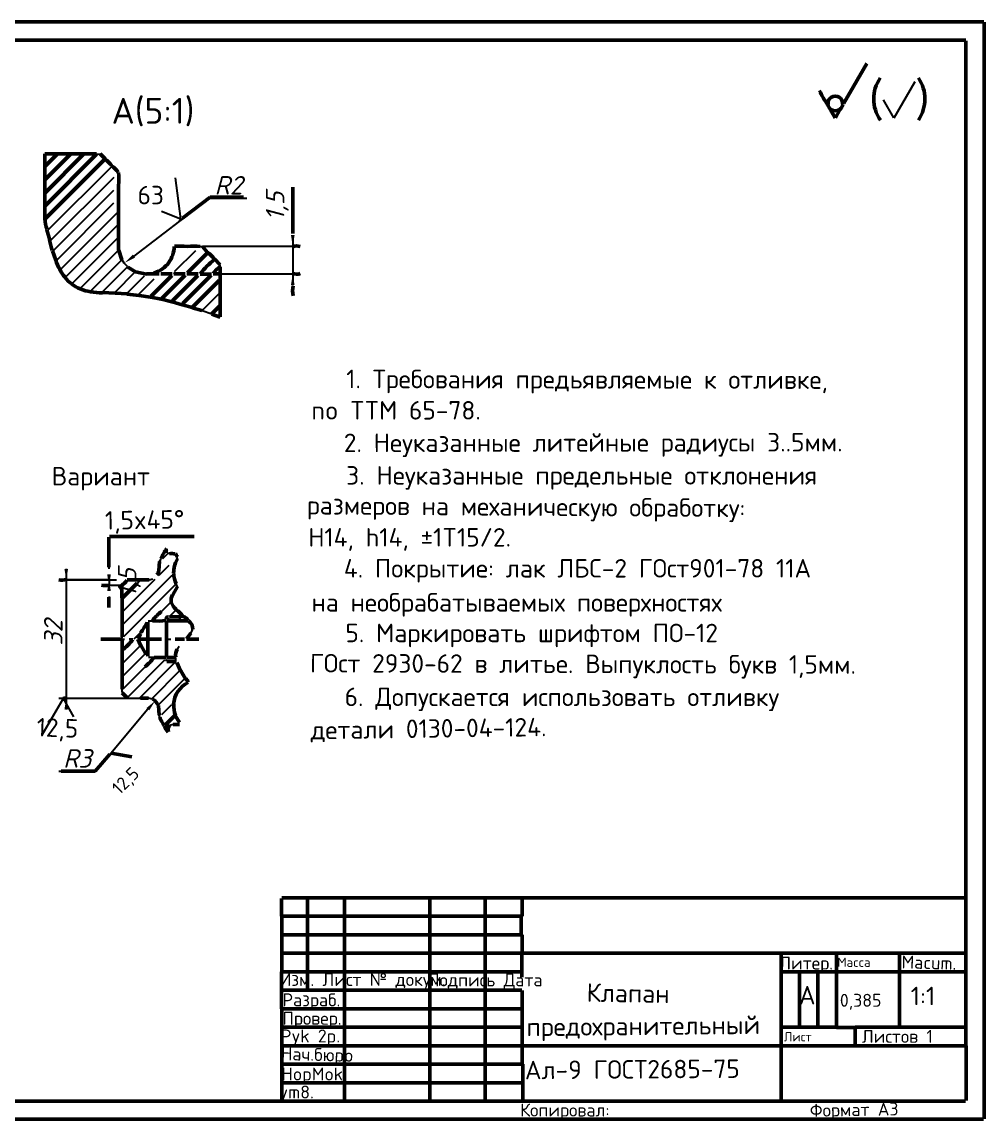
# Model space of a CAD drawing. Header units: millimetres. Extents: x 0 to 420, y 0 to 297.
# Drawn here: x 159.8 to 419.9, y -0.1 to 296.9 of the extents above; entities that cross this region are included whole.
import ezdxf

# ---------------------------------------------------------------- set-up
doc = ezdxf.new("R2010")
doc.units = ezdxf.units.MM
for name, color, linetype, lineweight in [('DIMS', 4, 'Continuous', 25), ('MAIN', 7, 'Continuous', 50), ('TEXT', 7, 'Continuous', 25), ('THIN', 3, 'Continuous', 25)]:
    doc.layers.add(name, color=color, linetype=linetype, lineweight=lineweight)
doc.styles.add('ESKD', font='isocpeur.ttf', dxfattribs={"oblique": 15})
doc.dimstyles.new('ESKD', dxfattribs={"dimtxt": 5, "dimasz": 3, "dimexe": 2, "dimexo": 0, "dimgap": 1, "dimtad": 1, "dimtxsty": 'ESKD', "dimcen": 2.5, "dimclrd": 256, "dimclre": 256, "dimclrt": 256, "dimadec": 0, "dimazin": 3, "dimtfac": 1, "dimtmove": 0, "dimatfit": 3, "dimlwd": 25, "dimlwe": 25, "dimarcsym": 0})

# ---------------------------------------------------------------- blocks, each defined once
blk = doc.blocks.new('_CLOSEDFILLED')
at = {"color": 0, "linetype": 'ByBlock'}
blk.add_solid([(-1, 0.164), (0, 0), (-1, -0.164)], dxfattribs=at)
blk = doc.blocks.new('*D23')
at = {"lineweight": 25}
for p, q in [((190.07, 233.6), (210.6, 249.26)), ((210.6, 249.26), (220.6, 249.26))]:
    blk.add_line(p, q, dxfattribs=at)
at = {"layer": 'Defpoints'}
for p in [(193.55, 236.14), (187.64, 231.84)]:
    blk.add_point(p, dxfattribs=at)
at = {"layer": 'DIMS', "xscale": 3, "yscale": 3, "rotation": 216.1166643529503}
blk.add_blockref('_CLOSEDFILLED', (187.64, 231.84), dxfattribs=at)
at = {"layer": 'DIMS', "insert": (215.6, 252.76), "char_height": 5, "attachment_point": 5, "style": 'ESKD'}
blk.add_mtext('R2', dxfattribs=at)
blk = doc.blocks.new('*D29')
at = {"lineweight": 25}
for p, q in [((193.8, 111.01), (179.72, 94.2)), ((179.72, 94.2), (169.72, 94.2))]:
    blk.add_line(p, q, dxfattribs=at)
at = {"layer": 'Defpoints'}
for p in [(195.78, 113.26), (193.76, 110.97)]:
    blk.add_point(p, dxfattribs=at)
at = {"layer": 'DIMS', "xscale": 3, "yscale": 3, "rotation": 48.6557932654036}
blk.add_blockref('_CLOSEDFILLED', (195.78, 113.26), dxfattribs=at)
at = {"layer": 'DIMS', "insert": (174.72, 97.7), "char_height": 5, "attachment_point": 5, "style": 'ESKD'}
blk.add_mtext('R3', dxfattribs=at)

msp = doc.modelspace()

# ---------------------------------------------------------------- hatches: boundary and pattern name
at = {"layer": 'THIN'}
h = msp.add_hatch(dxfattribs=at)
h.set_pattern_fill('ANSI31', scale=0.777953)
h.set_pattern_definition([(45, (-0.2294, 0.2294), (-1.746554, 1.746554), [])])
h.paths.add_polyline_path([(183.952, 258.092), (166.757, 240.895), (167.353, 240.597), (167.949, 239.831), (167.991, 238.852), (167.438, 238.043), (168.332, 237.362), (168.63, 236.681), (168.545, 235.872), (167.949, 235.105), (168.545, 234.808), (169.141, 234.041), (169.226, 233.232), (168.885, 232.509), (169.481, 232.211), (169.992, 231.657), (170.205, 231.104), (169.992, 230.082), (170.673, 229.827), (171.269, 229.231), (171.482, 228.678), (171.396, 227.911), (172.503, 227.571), (172.971, 227.06), (173.269, 226.038), (174.206, 226.124), (174.759, 225.868), (175.525, 224.719), (176.248, 225.315), (177.27, 225.4), (177.823, 225.144), (178.504, 224.208), (179.398, 224.974), (180.462, 225.059), (181.015, 224.804), (181.696, 223.867), (182.59, 224.719), (183.399, 224.932), (184.335, 224.634), (185.016, 223.74), (185.953, 224.591), (186.761, 224.804), (187.698, 224.506), (188.421, 223.527), (189.358, 224.293), (190.379, 224.378), (190.932, 224.123), (191.613, 223.186), (198.636, 230.253), (199.572, 230.551), (200.211, 230.423), (200.892, 229.87), (201.19, 229.316), (208.085, 236.127), (206.893, 235.191), (206.084, 234.978), (205.148, 235.276), (204.467, 236.212), (195.827, 227.571), (195.274, 227.315), (194.082, 227.486), (193.273, 228.507), (192.55, 228.082), (191.528, 228.167), (190.805, 228.763), (190.507, 229.316), (190.039, 229.231), (189.23, 229.444), (188.677, 229.955), (188.336, 230.678), (187.527, 230.934), (186.931, 231.7), (186.889, 232.551), (186.336, 232.849), (185.74, 233.616), (185.655, 234.424), (185.995, 235.148), (184.974, 235.872), (184.676, 236.553), (184.889, 237.617), (185.655, 238.426), (184.676, 239.107), (184.42, 239.618), (184.378, 240.299), (184.676, 240.98), (185.655, 241.959), (184.676, 242.64), (184.42, 243.151), (184.378, 243.832), (184.676, 244.513), (185.655, 245.492), (184.676, 246.173), (184.42, 246.684), (184.378, 247.365), (184.676, 248.046), (185.655, 249.025), (184.676, 249.706), (184.42, 250.217), (184.378, 250.898), (184.676, 251.579), (185.655, 252.559), (184.633, 253.367), (184.42, 254.432), (184.718, 255.113), (185.825, 256.219), (184.718, 256.56), (184.25, 257.071)])
h = msp.add_hatch(dxfattribs=at)
h.set_pattern_fill('ANSI31', scale=0.777953)
h.set_pattern_definition([(45, (-1.4058, 1.4058), (-1.746554, 1.746554), [])])
h.paths.add_polyline_path([(191.188, 128.812), (191.23, 128.174), (190.932, 127.492), (187.059, 123.619), (188.038, 122.938), (188.336, 122.257), (188.123, 121.192), (187.059, 120.086), (188.038, 119.404), (188.293, 118.894), (188.336, 118.213), (188.038, 117.531), (187.059, 116.552), (187.655, 116.254), (188.293, 115.446), (188.251, 114.041), (189.187, 114.977), (189.741, 115.233), (190.975, 115.062), (191.784, 114.041), (192.465, 114.722), (193.018, 114.977), (193.784, 114.977), (194.337, 114.722), (195.061, 113.743), (195.784, 113.573), (196.295, 113.104), (196.593, 112.04), (197.189, 111.742), (197.785, 110.976), (197.785, 109.869), (197.019, 108.762), (200.551, 112.21), (199.955, 112.508), (199.36, 113.275), (199.274, 114.126), (199.572, 114.807), (204.041, 119.234), (203.403, 119.49), (202.892, 119.958), (202.594, 120.639), (202.679, 121.363), (201.998, 121.703), (201.53, 122.214), (201.317, 122.767), (201.445, 123.874), (200.764, 123.321), (199.7, 123.236), (199.147, 123.491), (198.466, 124.428), (195.529, 121.533), (194.678, 121.32), (193.741, 121.618), (193.146, 122.469), (192.592, 122.767), (191.996, 123.534), (191.996, 124.64), (193.231, 126.045), (192.592, 126.301), (192.081, 126.769), (191.784, 127.45), (191.911, 128.301)])
h.paths.add_polyline_path([(201.658, 152.31), (200.764, 152.012), (200.083, 152.14), (199.402, 152.693), (199.062, 153.332), (197.657, 151.884), (198.679, 151.075), (198.891, 150.522), (198.806, 149.713), (196.976, 147.627), (196.678, 146.776), (196.125, 146.265), (195.359, 146.095), (186.804, 137.624), (187.825, 136.9), (188.123, 136.219), (187.91, 135.155), (186.846, 134.048), (187.825, 133.367), (188.123, 132.686), (188.038, 131.834), (187.144, 130.6), (187.825, 131.153), (188.847, 131.238), (189.4, 130.983), (190.039, 130.047), (190.762, 129.536), (190.805, 130.472), (191.869, 131.749), (191.273, 132.047), (190.805, 132.558), (190.592, 133.112), (190.677, 133.92), (195.018, 138.39), (195.827, 138.603), (196.636, 138.39), (197.444, 137.411), (198.338, 137.453), (198.891, 137.198), (199.657, 136.006), (201.488, 137.837), (200.679, 138.092), (200.168, 138.56), (199.87, 139.241), (199.913, 139.837), (198.891, 140.646), (198.679, 141.71), (198.976, 142.391), (201.488, 144.903), (200.807, 145.244), (200.211, 146.01), (200.126, 146.819), (200.509, 147.585), (199.572, 148.351), (199.36, 149.458), (199.657, 150.139), (201.743, 152.225)])

# ---------------------------------------------------------------- linework, layer by layer
at = {"layer": 'DIMS'}
for p, q in [((395.631, 271.022), (401.296, 280.835)), ((395.542, 271.017), (392.746, 275.86)), ((202.764, 243.704), (201.317, 254.772)), ((202.679, 243.577), (197.529, 245.705)), ((208.457, 218.855), (213.075, 223.474)), ((211.064, 217.908), (208.468, 218.759)), ((165.255, 104.087), (170.899, 113.863)), ((173.813, 108.97), (170.98, 113.876))]:
    msp.add_line(p, q, dxfattribs=at)
at = {"layer": 'MAIN'}
for p, q in [((419.864, 296.945), (0.17, 296.945)), ((419.889, 0.17), (419.889, 296.932)), ((414.935, 292.007), (90.061, 292.007)), ((414.999, 59.979), (414.999, 291.849)), ((382.028, 274.949), (388.247, 285.72)), ((379.659, 271.037), (378.41, 273.2)), ((379.687, 271.037), (380.935, 273.2)), ((165.953, 257.837), (165.953, 261.234)), ((165.991, 257.837), (169.311, 261.157)), ((166.001, 250.76), (176.409, 261.168)), ((166.001, 254.293), (172.876, 261.168)), ((166.001, 247.227), (179.941, 261.167)), ((166.012, 243.684), (182.144, 259.816)), ((182.22, 259.893), (180.875, 261.238)), ((165.949, 243.704), (165.949, 257.794)), ((185.867, 238.596), (185.867, 252.686)), ((210.638, 249.549), (219.619, 249.549)), ((232.983, 239.745), (232.983, 252.261)), ((203.19, 243.824), (210.638, 249.519)), ((167.259, 237.924), (166.511, 240.716)), ((185.91, 235.19), (185.91, 238.554)), ((168.885, 232.509), (167.991, 235.063)), ((186.804, 232.594), (185.953, 235.148)), ((209.957, 234.595), (208.595, 236.212)), ((204.552, 229.104), (209.958, 234.509)), ((213.292, 231.34), (211.806, 232.826)), ((190.48, 229.386), (188.362, 230.609)), ((193.401, 228.72), (190.507, 229.316)), ((193.441, 228.784), (195.233, 228.784)), ((196.85, 228.805), (195.23, 228.805)), ((200.381, 228.784), (197.316, 228.784)), ((203.914, 228.833), (200.85, 228.833)), ((207.446, 228.784), (204.382, 228.784)), ((213.363, 228.784), (211.447, 228.784)), ((213.384, 228.805), (213.384, 230.721)), ((194.72, 222.803), (200.254, 228.337)), ((197.465, 222.016), (203.85, 228.401)), ((200.477, 221.516), (207.308, 228.347)), ((203.264, 220.771), (210.905, 228.411)), ((205.807, 219.717), (213.086, 226.996)), ((210.978, 228.735), (207.914, 228.735)), ((213.362, 217.142), (213.362, 227.145)), ((213.384, 227.187), (213.384, 228.721)), ((188.254, 223.381), (181.529, 223.718)), ((191.443, 222.973), (188.251, 223.314)), ((194.55, 222.505), (191.486, 222.973)), ((197.444, 221.952), (194.593, 222.505)), ((200.287, 221.195), (197.495, 221.943)), ((203.103, 220.454), (200.341, 221.194)), ((205.794, 219.681), (203.14, 220.392)), ((208.44, 218.854), (205.814, 219.558)), ((213.32, 217.099), (211.107, 217.865)), ((183.271, 149.415), (183.271, 157.588)), ((183.399, 157.754), (206.297, 157.754)), ((196.763, 148.521), (196.925, 150.99)), ((200.764, 147.712), (200.926, 149.458)), ((191.613, 145.973), (188.166, 145.973)), ((191.655, 145.994), (194.125, 145.994)), ((186.804, 141.156), (186.804, 144.478)), ((186.92, 141.125), (190.943, 145.148)), ((200.516, 141.972), (201.787, 144.173)), ((183.25, 138.516), (183.25, 141.286)), ((186.846, 130.557), (186.846, 141.114)), ((193.805, 130.004), (193.805, 134.559)), ((198.806, 125.109), (198.806, 134.857)), ((198.849, 134.921), (202.084, 134.921)), ((202.808, 135.964), (199.699, 135.964)), ((202.126, 134.942), (204.68, 134.942)), ((191.06, 130.027), (191.869, 131.428)), ((204.212, 130.047), (205.463, 131.579)), ((181.101, 129.961), (186.761, 129.961)), ((186.825, 127.024), (186.825, 129.919)), ((191.826, 128.344), (191.103, 129.919)), ((191.145, 129.961), (193.784, 129.961)), ((193.146, 126.088), (191.868, 128.301)), ((193.805, 125.407), (193.805, 129.919)), ((193.869, 129.983), (197.53, 129.983)), ((201.232, 129.961), (203.743, 129.961)), ((207.617, 129.983), (204.211, 129.983)), ((186.846, 116.425), (186.846, 126.982)), ((195.486, 125.045), (198.764, 125.045)), ((198.933, 125.024), (201.276, 125.024)), ((201.446, 123.951), (198.933, 123.951)), ((202.637, 121.405), (201.658, 123.661)), ((203.956, 119.251), (202.722, 121.388)), ((188.183, 114.1), (186.812, 115.471)), ((193.997, 113.993), (191.826, 113.993)), ((196.848, 109.358), (196.678, 112.04)), ((198.359, 106.57), (201.169, 109.38)), ((202.343, 107.407), (201.22, 109.351)), ((202.382, 106.911), (200.679, 106.911)), ((179.526, 94.281), (183.501, 98.844)), ((189.485, 98.163), (183.91, 99.099)), ((170.375, 94.264), (179.526, 94.264)), ((229.983, 54.998), (229.983, 59.809)), ((230.047, 59.966), (236.942, 59.966)), ((236.984, 35.034), (236.984, 59.936)), ((237.027, 59.965), (414.978, 59.965)), ((246.986, 5.023), (246.986, 59.936)), ((270.012, 5.023), (270.012, 59.936)), ((284.994, 5.023), (284.994, 59.936)), ((294.975, 54.998), (294.975, 59.936)), ((414.942, 45.037), (414.942, 59.979)), ((230.004, 39.972), (230.004, 54.956)), ((230.047, 54.998), (294.953, 54.998)), ((294.784, 50.017), (294.784, 54.997)), ((230.004, 49.975), (294.911, 49.975)), ((294.975, 45.037), (294.975, 49.975)), ((230.047, 44.983), (294.953, 44.983)), ((294.877, 38.481), (294.877, 44.951)), ((364.968, 44.974), (295.039, 44.974)), ((365.01, 44.983), (396.974, 44.983)), ((365.01, 5.023), (365.01, 44.91)), ((379.992, 25.03), (379.992, 44.91)), ((397.017, 44.974), (414.978, 44.974)), ((397.017, 25.03), (397.017, 44.91)), ((414.999, 39.972), (414.999, 44.952)), ((229.983, 35.034), (229.983, 39.972)), ((230.004, 39.972), (294.953, 39.972)), ((365.053, 39.972), (414.978, 39.972)), ((369.99, 25.03), (369.99, 39.929)), ((374.97, 25.03), (374.97, 39.929)), ((414.999, 25.03), (414.999, 39.972)), ((229.983, 29.968), (229.983, 34.949)), ((230.004, 34.991), (294.953, 34.991)), ((294.975, 30.011), (294.975, 34.949)), ((230.004, 29.968), (294.911, 29.968)), ((230.004, 5.023), (230.004, 29.968)), ((295.021, 20.008), (295.021, 29.969)), ((230.047, 24.988), (294.953, 24.988)), ((365.053, 25.009), (369.99, 25.009)), ((374.927, 25.031), (369.99, 25.031)), ((375.012, 24.988), (379.949, 24.988)), ((384.972, 24.944), (380.034, 24.944)), ((385.014, 24.966), (396.974, 24.966)), ((385.014, 20.007), (385.014, 24.903)), ((397.059, 24.988), (414.978, 24.988)), ((414.999, 19.965), (414.999, 24.945)), ((230.004, 19.965), (414.978, 19.965)), ((294.975, 14.984), (294.975, 19.922)), ((415.056, 5.151), (415.056, 19.965)), ((230.047, 14.984), (294.953, 14.984)), ((295.15, 5.025), (295.15, 14.986)), ((230.004, 9.961), (294.911, 9.961)), ((0.128, 4.986), (414.893, 4.986)), ((0.17, 0.069), (378.8, 0.069)), ((419.787, 0.064), (378.843, 0.064))]:
    msp.add_line(p, q, dxfattribs=at)
for centre, radius, start, end in [((400.037, 276.108), 9.986, 145.26128, 214.96062), ((393.744, 276.113), 10.163, 325.69107, 34.10402), ((397.378, 288.645), 24.245, 205.04131, 215.2918), ((379.682, 274.902), 1.992, 353.05985, 187.02273), ((381.106, 275.687), 3.63, 197.33159, 222.22666), ((378.031, 275.812), 3.876, 318.47901, 342.61721), ((379.689, 275.12), 2.198, 236.733, 302.57121), ((167.601, 243.345), 17.964, 84.52954, 95.25038), ((171.131, 242.533), 18.776, 84.62973, 95.44044), ((174.674, 243.413), 17.897, 84.39692, 95.60308), ((178.206, 243.413), 17.897, 84.39692, 95.60308), ((176.965, 252.848), 8.763, 36.89176, 52.90821), ((179.306, 251.613), 7.983, 35.67347, 53.9306), ((164.618, 254.476), 21.313, 355.29977, 4.69981), ((180.566, 245.307), 14.746, 186.41991, 197.93904), ((182.883, 240.63), 15.912, 189.98766, 200.35343), ((193.092, 236.383), 7.827, 324.38997, 358.94261), ((202.685, 217.561), 18.76, 84.67129, 95.1986), ((206.232, 218.435), 17.887, 84.45679, 95.6695), ((234.077, 233.829), 2.521, 69.50926, 116.30779), ((178.915, 235.546), 10.478, 197.13998, 211.47982), ((193.548, 236.143), 7.309, 304.98973, 323.84237), ((237.052, 203.707), 38.473, 131.05384, 139.25915), ((204.336, 227.104), 9.384, 37.794, 52.74995), ((176.674, 232.797), 7.195, 202.55353, 223.02349), ((193.315, 236.587), 7.811, 285.81357, 304.52406), ((218.523, 223.695), 8.764, 126.51967, 143.93353), ((234.109, 231.693), 2.976, 248.27075, 287.61999), ((176.213, 230.828), 5.623, 212.0211, 237.82347), ((177.447, 230.802), 6.367, 228.746, 251.98175), ((179.307, 233.516), 9.589, 246.73522, 264.16308), ((181.691, 239.736), 16.119, 257.96103, 269.41222), ((241.036, 224.124), 8.087, 169.65828, 189.02018), ((223.073, 208.08), 15.493, 129.10674, 140.48381), ((206.454, 148.21), 9.768, 140.56172, 158.6974), ((200.409, 150.117), 3.003, 74.14944, 105.02292), ((208.017, 147.844), 7.269, 147.91262, 167.18164), ((200.852, 152.272), 0.84, 359.69711, 62.95687), ((170.586, 150.424), 4.486, 259.21292, 284.8898), ((183.302, 149.234), 5.86, 306.02051, 325.52827), ((194.891, 148.646), 1.862, 315.05052, 356.18411), ((208.249, 148.05), 7.473, 182.90399, 204.3874), ((182.152, 147.824), 3.387, 255.25524, 288.72884), ((203.111, 140.498), 3.032, 150.36146, 189.33461), ((205.359, 141.984), 5.589, 201.09919, 225.45804), ((208.73, 123.869), 17.643, 129.63027, 140.88187), ((198.61, 132.91), 5.711, 34.05422, 60.50791), ((181.353, 140.04), 13.389, 321.49013, 335.31022), ((196.776, 154.062), 19.188, 264.87345, 275.69448), ((199.077, 135.693), 0.291, 49.07256, 220.93676), ((198.812, 135.92), 0.435, 280.52592, 0.13063), ((202.56, 133.658), 2.534, 31.53774, 71.49837), ((203.346, 132.754), 2.582, 356.57679, 57.02486), ((176.323, 140.364), 17.028, 308.38138, 322.10055), ((181.602, 136.255), 17.876, 309.73243, 320.83734), ((205.35, 125.478), 4.038, 153.51674, 185.23416), ((202.832, 117.724), 1.935, 17.48495, 51.32006), ((207.866, 111.913), 7.104, 116.70166, 176.23267), ((171.326, 113.472), 0.54, 63.55335, 131.68563), ((193.759, 110.968), 3.055, 20.16447, 65.19907), ((207.496, 111.859), 6.7, 175.93284, 201.43001), ((205.909, 112.276), 9.552, 201.09145, 216.59646), ((202.911, 108.081), 4.868, 198.3647, 221.99088), ((201.063, 105.514), 1.755, 138.12834, 200.15293)]:
    msp.add_arc(centre, radius, start, end, dxfattribs=at)
at = {"layer": 'THIN'}
for p, q in [((179.994, 261.2), (180.888, 261.251)), ((202.254, 243.1), (202.679, 243.577)), ((208, 236.212), (208.553, 236.255)), ((187.395, 231.653), (186.868, 232.565)), ((188.353, 230.695), (187.399, 231.649)), ((200.849, 228.805), (201.232, 229.359)), ((213.362, 230.764), (213.311, 231.359)), ((196.925, 150.99), (197.359, 151.671)), ((198.998, 153.285), (198.998, 154.397)), ((199.615, 153.076), (199.104, 153.246)), ((201.845, 151.714), (201.743, 152.225)), ((190.975, 145.116), (191.613, 145.882)), ((194.123, 146.043), (195.19, 146.302)), ((201.845, 144.137), (201.445, 144.903)), ((193.911, 134.916), (195.019, 134.916)), ((202.177, 134.951), (202.756, 135.954)), ((202.807, 135.921), (203.318, 136.049)), ((205.409, 131.606), (205.968, 132.573)), ((186.804, 130.004), (186.846, 130.515)), ((186.846, 129.961), (187.527, 130.004)), ((189.741, 129.94), (188.719, 129.94)), ((198.849, 129.961), (199.998, 129.961)), ((201.734, 127.28), (202.245, 128.088)), ((193.741, 125.364), (193.188, 126.045)), ((195.444, 125.045), (193.954, 125.045)), ((201.381, 123.913), (201.381, 125.027)), ((198.934, 123.985), (198.764, 124.47)), ((186.829, 115.488), (186.846, 116.382)), ((170.886, 113.934), (169.779, 113.934)), ((195.011, 113.757), (194.004, 114)), ((197.019, 108.847), (196.848, 109.358)), ((199.785, 106.659), (200.679, 106.932))]:
    msp.add_line(p, q, dxfattribs=at)

# ---------------------------------------------------------------- texts
at = {"layer": 'TEXT', "style": 'ESKD'}
for s, height, p in [('A(5:1)', 7, (183.984, 269.407)), ('63', 5, (191.01, 247.604)), ('no TTM 65-78.', 5, (238.059, 189.378)), ('Вариант', 5, (167.804, 171.56)), ('3. Неуказанные предельные отклонения', 5, (247.427, 171.773)), ('H14, h14, %%p1T15/2.', 5, (237.208, 155.015)), ('4. Покрытие: лак ЛБС-2 ГОст901-78 11А', 5, (246.788, 146.637)), ('на необрабатываемых поверхностях', 5, (238.059, 137.41)), ('5. Маркировать шрифтом ПО-12', 5, (247.214, 129.137)), ('6. Допускается использовать отливку', 5, (247.001, 111.85)), ('Литер.', 3.5, (364.519, 40.586)), ('Macca', 2.5, (380.273, 41.298)), ('Изм. Лист № докум.', 3.5, (229.544, 36.132)), ('Подпись Дата', 3.5, (269.568, 36.025)), ('A', 5, (369.841, 31.139)), ('1:1', 5, (400.072, 30.927)), ('Разраб.', 3.5, (230.182, 30.617)), ('0,385', 3.5, (380.912, 30.51)), ('Провер.', 3.5, (230.182, 25.632)), ('Pyk 2p.', 3.5, (229.757, 20.859)), ('Листов 1', 3.5, (386.873, 20.753)), ('Лист', 2.5, (365.796, 21.147)), ('HopMok', 3.5, (229.969, 10.572)), ('ym8.', 3.5, (229.331, 5.693)), ('Копировал:', 3.5, (294.477, 0.814))]:
    msp.add_text(s, height=height, dxfattribs=at).set_placement(p)
for s, height, rotation, p in [('1. Требования предьявляемые к отливке,', 5, -0.08636, (247.427, 197.863)), ('2. Неуказанные литейные радиусы 3..5мм.', 5, 0.08285, (246.788, 180.575)), ('размеров на механическую обработку:', 5, -0.36652, (236.782, 163.712)), ('1,5x45%%d', 5, 0.96746, (182.233, 159.577)), ('ГОст 2930-62 в литье. Выпуклость букв 1,5мм.', 5, -0.14563, (237.634, 120.971)), ('12,5', 5, -2.13972, (163.655, 103.685)), ('детали 0130-04-124.', 5, 0.79725, (237.847, 102.835)), ('12,5', 3.5, 44.89509, (186.182, 87.66)), ('Macum.', 3.5, -1.52193, (397.564, 40.905)), ('Клапан', 5, -0.95934, (312.402, 31.882)), ('предохранительный', 5, 0.54194, (296.18, 22.549)), ('Hач.бюpo', 3.5, -1.40924, (229.806, 16.087)), ('Ал-9 ГОСТ2685-75', 5, 0.38571, (295.754, 10.882)), ('Формат A3', 3.5, 1.01928, (372.822, 0.708))]:
    msp.add_text(s, height=height, rotation=rotation, dxfattribs=at).set_placement(p)

# ---------------------------------------------------------------- dimensions: what is measured, and where the dimension line sits
at = {"layer": 'DIMS'}
for center, mpoint, text, picture, middle in [((193.548, 236.143), (187.643, 231.835), 'R2', '*D23', (210.599, 249.256)), ((193.759, 110.968), (195.777, 113.262), 'R3', '*D29', (179.723, 94.198))]:
    dim = msp.add_radius_dim(center=center, mpoint=mpoint, text=text, dimstyle='ESKD', override={"dimtih": 1, "dimtoh": 1}, dxfattribs=at)
    dim.commit()
    dim.dimension.update_dxf_attribs({"geometry": picture, "text_midpoint": middle, "dimtype": 164})
for base, p1, p2, angle, location, text, override in [((232.986, 236.267), (208.595, 236.274), (213.448, 228.78), 89.98173, (228.799, 247.114), '1,5', {"dimlfac": 0.2, "dimtix": 0, "dimtofl": 1, "dimtmove": 2}), ((171.741, 145.988), (182.973, 145.986), (191.784, 113.936), 89.99482, (168.23, 131.722), '32', {"dimlfac": 1, "dimtix": 0, "dimtofl": 1, "dimtmove": 2})]:
    msp.add_linear_dim(base=base, p1=p1, p2=p2, angle=angle, location=location, text=text, dimstyle='ESKD', override=override, dxfattribs=at).render()
msp.add_linear_dim(base=(183.304, 145.986), p1=(172.035, 145.986), p2=(186.761, 144.486), angle=90, dimstyle='ESKD', override={"dimlfac": 1, "dimtix": 0, "dimtofl": 1}, dxfattribs=at).render()

doc.saveas('drawing.dxf')
